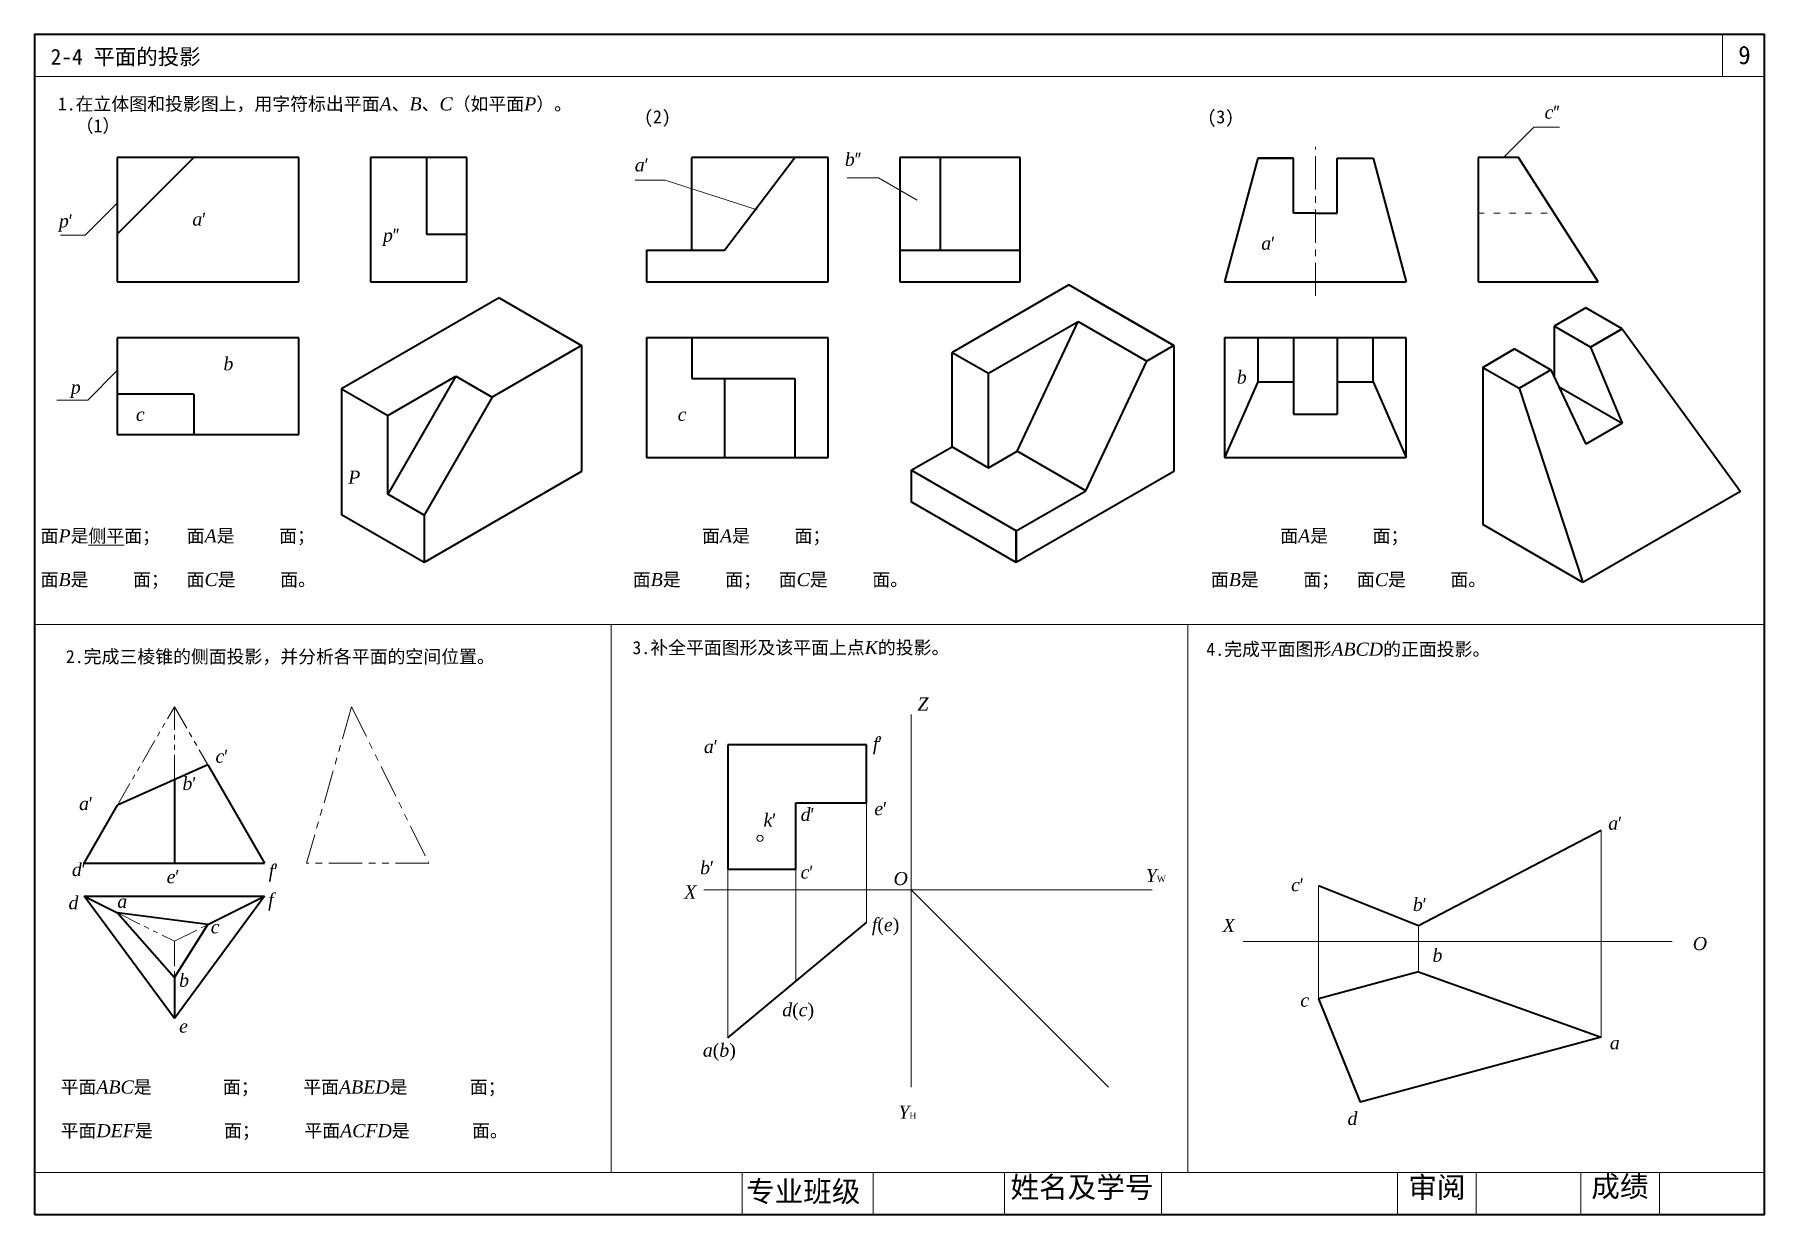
# Model space of a CAD drawing. Header units: millimetres. Extents: x 20 to 350, y 18 to 243.
import ezdxf

# ---------------------------------------------------------------- set-up
doc = ezdxf.new("R2010")
doc.units = ezdxf.units.MM
for name, pattern in [('ACAD_ISO03W100', [30, 12, -18]), ('CENTER', [50.8, 31.75, -6.35, 6.35, -6.35]), ('PHANTOM2', [31.75, 15.875, -3.175, 3.175, -3.175, 3.175, -3.175])]:
    doc.linetypes.add(name, pattern=pattern)
doc.layers.get('0').update_dxf_attribs({"lineweight": 40})
for name, color, linetype, lineweight in [('双点画线', 7, 'PHANTOM2', 13), ('点画线', 7, 'CENTER', 13), ('粗线', 7, 'Continuous', 40), ('细线', 7, 'Continuous', 13), ('虚线', 7, 'ACAD_ISO03W100', 15)]:
    doc.layers.add(name, color=color, linetype=linetype, lineweight=lineweight)

msp = doc.modelspace()

# ---------------------------------------------------------------- linework, layer by layer
msp.add_lwpolyline([(19.89, 18.48), (349.89, 18.48), (349.89, 243.48), (19.89, 243.48)], close=True)
at = {"layer": '双点画线', "ltscale": 0.3}
for p, q in [((35.69, 96.5), (46.55, 115.3)), ((46.55, 115.3), (52.94, 104.22)), ((46.55, 101.36), (46.55, 115.3)), ((35.69, 75.97), (46.55, 70.56)), ((46.55, 70.56), (52.94, 73.75)), ((46.55, 70.56), (46.55, 63.68))]:
    msp.add_line(p, q, dxfattribs=at)
at = {"layer": '双点画线', "ltscale": 0.4}
for p, q in [((80.37, 115.3), (71.79, 85.49)), ((80.37, 115.3), (95.08, 85.49)), ((95.08, 85.49), (71.79, 85.49))]:
    msp.add_line(p, q, dxfattribs=at)
at = {"layer": '点画线', "ltscale": 0.2}
msp.add_line((264.24, 193.63), (264.24, 222.07), dxfattribs=at)
at = {"layer": '点画线'}
msp.add_line((260.07, 185.62), (260.07, 177.24), dxfattribs=at)
at = {"layer": '粗线'}
for p, q in [((70.27, 220.04), (35.63, 220.04)), ((35.63, 220.04), (35.63, 196.31)), ((35.63, 205.43), (50.24, 220.04)), ((70.27, 196.31), (70.27, 220.04)), ((83.96, 220.04), (83.96, 196.31)), ((102.35, 220.04), (83.96, 220.04)), ((94.65, 220.04), (94.65, 205.43)), ((102.35, 196.31), (102.35, 220.04)), ((171.27, 220.04), (145.26, 220.04)), ((145.26, 202.34), (145.26, 220.04)), ((151.5, 202.34), (164.94, 220.04)), ((171.27, 196.31), (171.27, 220.04)), ((184.96, 220.04), (184.96, 196.31)), ((207.88, 220.04), (184.96, 220.04)), ((192.68, 202.34), (192.68, 220.04)), ((207.88, 196.31), (207.88, 220.04)), ((253.24, 219.89), (246.92, 196.31)), ((260.07, 219.89), (253.24, 219.89)), ((253.24, 219.89), (260.07, 219.89)), ((260.07, 209.45), (260.07, 219.89)), ((268.4, 209.45), (268.4, 219.89)), ((268.4, 219.89), (275.24, 219.89)), ((275.24, 219.89), (281.56, 196.31)), ((302.97, 220.04), (295.25, 220.04)), ((295.25, 220.04), (295.25, 196.31)), ((318.17, 196.31), (302.97, 220.04)), ((264.24, 209.45), (260.07, 209.45)), ((264.24, 209.45), (268.4, 209.45)), ((94.65, 205.43), (102.35, 205.43)), ((136.62, 202.34), (136.62, 196.31)), ((136.62, 202.34), (151.5, 202.34)), ((184.96, 202.34), (207.88, 202.34)), ((35.63, 196.31), (70.27, 196.31)), ((83.96, 196.31), (102.35, 196.31)), ((136.62, 196.31), (171.27, 196.31)), ((184.96, 196.31), (207.88, 196.31)), ((217.2, 195.73), (194.94, 182.88)), ((237.21, 184.18), (217.2, 195.73)), ((246.92, 196.31), (281.56, 196.31)), ((295.25, 196.31), (318.17, 196.31)), ((108.51, 193.26), (78.45, 175.91)), ((108.51, 193.26), (124.24, 184.18)), ((221.48, 193.26), (237.21, 184.18)), ((201.87, 178.88), (219, 188.77)), ((207.33, 164.03), (219, 188.77)), ((219, 188.77), (232.08, 181.22)), ((315.82, 191.38), (309.76, 187.88)), ((322.75, 187.38), (315.82, 191.38)), ((35.63, 185.62), (35.63, 167.24)), ((70.27, 185.62), (35.63, 185.62)), ((70.27, 167.24), (70.27, 185.62)), ((171.27, 185.62), (136.62, 185.62)), ((136.62, 185.62), (136.62, 167.24)), ((136.62, 185.62), (136.62, 162.8)), ((145.26, 185.62), (145.26, 177.9)), ((171.27, 167.24), (171.27, 185.62)), ((171.27, 162.8), (171.27, 185.62)), ((281.56, 185.62), (246.92, 185.62)), ((246.92, 185.62), (246.92, 162.8)), ((246.92, 185.62), (246.92, 167.24)), ((253.24, 185.62), (253.24, 177.24)), ((260.07, 185.62), (260.07, 171.12)), ((268.4, 185.62), (268.4, 171.12)), ((275.24, 177.24), (275.24, 185.62)), ((281.56, 162.8), (281.56, 185.62)), ((281.56, 167.24), (281.56, 185.62)), ((316.69, 183.88), (309.76, 187.88)), ((309.76, 187.88), (309.76, 178.22)), ((322.75, 187.38), (316.69, 183.88)), ((316.69, 183.88), (322.75, 187.38)), ((322.75, 187.38), (345.33, 156.34)), ((124.24, 184.18), (107.17, 174.33)), ((124.24, 184.18), (124.24, 160.18)), ((124.24, 184.18), (124.24, 160.18)), ((194.94, 164.88), (194.94, 182.88)), ((194.94, 182.88), (201.87, 178.88)), ((237.21, 184.18), (232.08, 181.22)), ((237.21, 184.18), (237.21, 160.18)), ((237.21, 184.18), (237.21, 160.18)), ((296.16, 180.02), (302.22, 183.52)), ((302.22, 183.52), (296.16, 180.02)), ((302.22, 183.52), (309.15, 179.52)), ((316.69, 183.88), (322.75, 169.38)), ((87.25, 170.83), (100.24, 178.33)), ((100.24, 178.33), (87.25, 155.83)), ((100.24, 178.33), (107.17, 174.33)), ((201.87, 160.88), (201.87, 178.88)), ((220.41, 156.48), (232.08, 181.22)), ((296.16, 180.02), (303.08, 176.02)), ((296.16, 180.02), (303.08, 176.02)), ((296.16, 180.02), (296.16, 175.02)), ((303.08, 176.02), (309.15, 179.52)), ((309.15, 179.52), (315.82, 165.38)), ((50.24, 174.93), (35.63, 174.93)), ((50.24, 174.93), (50.24, 167.24)), ((78.45, 175.91), (87.25, 170.83)), ((78.45, 175.91), (78.45, 151.91)), ((145.26, 177.9), (164.94, 177.9)), ((151.5, 177.9), (151.5, 162.8)), ((164.94, 177.9), (164.94, 162.8)), ((253.24, 177.24), (246.92, 162.8)), ((253.24, 177.24), (260.07, 177.24)), ((268.4, 177.24), (275.24, 177.24)), ((275.24, 177.24), (281.56, 162.8)), ((296.16, 175.02), (296.16, 150.02)), ((303.08, 176.02), (315.27, 138.99)), ((310.63, 176.37), (322.75, 169.38)), ((107.17, 174.33), (94.18, 151.83)), ((87.25, 155.83), (87.25, 170.83)), ((260.07, 171.12), (268.4, 171.12)), ((322.75, 169.38), (315.82, 165.38)), ((35.63, 167.24), (70.27, 167.24)), ((136.62, 162.8), (171.27, 162.8)), ((187.14, 160.38), (194.94, 164.88)), ((194.94, 164.88), (201.87, 160.88)), ((201.87, 160.88), (207.33, 164.03)), ((220.41, 156.48), (207.33, 164.03)), ((246.92, 162.8), (281.56, 162.8)), ((124.24, 160.18), (94.18, 142.83)), ((187.14, 160.38), (187.14, 154.38)), ((207.15, 148.83), (187.14, 160.38)), ((237.21, 160.18), (207.15, 142.83)), ((94.18, 151.83), (87.25, 155.83)), ((207.15, 148.83), (220.41, 156.48)), ((345.33, 156.34), (315.27, 138.99)), ((94.18, 142.83), (78.45, 151.91)), ((94.18, 151.83), (94.18, 142.83)), ((207.15, 142.83), (187.14, 154.38)), ((207.15, 148.83), (207.15, 142.83)), ((207.15, 142.83), (207.15, 148.83)), ((315.27, 138.99), (296.16, 150.02)), ((178.58, 108), (152.13, 108)), ((152.13, 108), (152.13, 84.33)), ((178.58, 96.99), (178.58, 108)), ((52.94, 104.22), (35.69, 96.5)), ((52.94, 104.22), (63.76, 85.49)), ((46.55, 101.36), (46.55, 85.49)), ((29.33, 85.49), (35.69, 96.5)), ((165.08, 84.33), (165.08, 96.99)), ((165.08, 96.99), (178.58, 96.99)), ((318.75, 91.67), (283.92, 73.51)), ((29.33, 85.49), (63.76, 85.49)), ((152.13, 84.33), (165.08, 84.33)), ((283.92, 73.51), (264.79, 81.14)), ((29.33, 79.14), (63.76, 79.14)), ((46.55, 55.85), (29.33, 79.14)), ((29.33, 79.14), (35.69, 75.97)), ((35.69, 75.97), (46.55, 63.68)), ((52.94, 73.75), (35.69, 75.97)), ((63.76, 79.14), (46.55, 55.85)), ((52.94, 73.75), (63.76, 79.14)), ((46.55, 63.68), (52.94, 73.75)), ((152.11, 52.14), (178.58, 74.15)), ((46.55, 63.68), (46.55, 55.85)), ((283.92, 64.73), (264.79, 59.56)), ((283.92, 64.73), (318.75, 52.3)), ((264.79, 59.56), (272.79, 39.89)), ((318.75, 52.3), (272.79, 39.89))]:
    msp.add_line(p, q, dxfattribs=at)
at = {"layer": '细线'}
for p, q in [((341.89, 235.48), (341.89, 243.48)), ((19.89, 235.48), (349.89, 235.48)), ((300.16, 220.13), (305.89, 225.85)), ((305.89, 225.85), (310.77, 225.85)), ((140.16, 215.74), (134.44, 215.74)), ((157.71, 210.03), (140.16, 215.74)), ((180.86, 216.19), (174.88, 216.19)), ((188.23, 211.93), (180.86, 216.19)), ((35.63, 211.32), (29.55, 205.24)), ((29.55, 205.24), (24.81, 205.24)), ((35.59, 179.33), (30.04, 173.78)), ((30.04, 173.78), (24.16, 173.78)), ((19.89, 130.98), (349.89, 130.98)), ((129.89, 130.98), (129.89, 26.48)), ((239.89, 130.98), (239.89, 26.48)), ((187.1, 80.36), (187.1, 113.81)), ((187.1, 113.81), (187.1, 42.72)), ((178.58, 96.99), (178.58, 74.15)), ((318.75, 52.3), (318.75, 91.67)), ((152.13, 84.33), (152.13, 52.15)), ((165.08, 84.33), (165.08, 62.92)), ((147.59, 80.36), (233.1, 80.36)), ((189.63, 80.36), (168.63, 80.36)), ((187.1, 80.36), (224.74, 42.72)), ((264.79, 59.56), (264.79, 81.14)), ((283.92, 64.73), (283.92, 73.51)), ((318.75, 73.51), (318.75, 52.3)), ((250.47, 70.5), (332.31, 70.5)), ((308.45, 70.5), (287.45, 70.5)), ((19.89, 26.48), (349.89, 26.48)), ((154.89, 18.48), (154.89, 26.48)), ((179.89, 18.48), (179.89, 26.48)), ((204.89, 18.48), (204.89, 26.48)), ((234.89, 18.48), (234.89, 26.48)), ((279.89, 18.48), (279.89, 26.48)), ((294.89, 18.48), (294.89, 26.48)), ((314.89, 18.48), (314.89, 26.48)), ((329.89, 18.48), (329.89, 26.48))]:
    msp.add_line(p, q, dxfattribs=at)
at = {"layer": '细线', "lineweight": 5}
for p, q in [((19.89, 235.48), (129.89, 235.48)), ((129.89, 235.48), (239.89, 235.48))]:
    msp.add_line(p, q, dxfattribs=at)
at = {"layer": '细线'}
msp.add_circle((158.26, 90.21), 0.6, dxfattribs=at)
at = {"layer": '虚线', "ltscale": 0.1}
msp.add_line((295.25, 209.45), (309.75, 209.45), dxfattribs=at)

# ---------------------------------------------------------------- texts
at = {"lineweight": 5, "char_height": 4, "attachment_point": 1}
for s, insert, width in [('{\\f仿宋_GB2312|b0|i0|c134|p49;专业班级}', (155.62, 24.85), 23.3701), ('{\\f仿宋_GB2312|b0|i0|c134|p49;姓名及学号}', (206.05, 25.65), 29.8443), ('{\\f仿宋_GB2312|b0|i0|c134|p49;审阅}', (281.95, 25.65), 13.7378), ('{\\f仿宋_GB2312|b0|i0|c134|p49;成绩}', (316.86, 25.82), 13.2641)]:
    msp.add_mtext(s, dxfattribs=dict(at, insert=insert, width=width))
at = {"layer": '粗线', "insert": (344.89, 241.34), "char_height": 3.5, "width": 6.2537, "attachment_point": 1}
msp.add_mtext('{\\fSimSun|b0|i0|c134|p2;9}', dxfattribs=at)
at = {"layer": '细线', "lineweight": 5, "width": 110, "attachment_point": 1}
for s, insert, char_height in [('{\\fSimHei|b0|i0|c134|p2;2-4 平面的投影}', (22.94, 240.75), 3), ('{\\fSimSun|b0|i0|c134|p2;1.在立体图和投影图上，用字符标出平面\\fTimes New Roman|b0|i1|c0|p18;A\\fSimSun|b0|i0|c134|p2;、\\fTimes New Roman|b0|i1|c0|p18;B\\fSimSun|b0|i0|c134|p2;、\\fTimes New Roman|b0|i1|c0|p18;C\\fSimSun|b0|i0|c134|p2;（如平面\\fTimes New Roman|b0|i1|c0|p18;P\\fSimSun|b0|i0|c134|p2;）。\\P  （1）}', (24.32, 231.51), 2.5), ('\\P{\\f宋体|b0|i0|c134|p2;(2)}', (136.16, 233.21), 2.5), ('\\P{\\f宋体|b0|i0|c134|p2;(3)}', (243.62, 233.21), 2.5), ('{\\fSimSun|b0|i0|c134|p2;2.完成三棱锥的侧面投影，并分析各平面的空间位置。}', (25.85, 126.11), 2.5), ('{\\fSimSun|b0|i0|c134|p2;3.补全平面图形及该平面上点\\fTimes New Roman|b0|i1|c0|p18;K\\fSimSun|b0|i0|c134|p2;的投影。}', (133.93, 127.82), 2.5), ('{\\fSimSun|b0|i0|c134|p2;4.完成平面图形\\fTimes New Roman|b0|i1|c0|p18;ABCD\\fSimSun|b0|i0|c134|p2;的正面投影。}', (243.42, 127.52), 2.5)]:
    msp.add_mtext(s, dxfattribs=dict(at, insert=insert, char_height=char_height))
at = {"layer": '细线', "char_height": 2.5, "attachment_point": 1}
for s, insert, width in [('{\\fTimes New Roman|b0|i1|c0|p18;c\\f幼圆|b0|i0|c134|p49;″}', (307.95, 229.94), 13.9023), ('{\\fTimes New Roman|b0|i1|c0|p18;a\\f幼圆|b0|i0|c134|p49;′}', (134.39, 219.88), 13.9023), ('{\\fTimes New Roman|b0|i1|c0|p18;b\\f幼圆|b0|i0|c134|p49;″}', (174.47, 220.94), 13.9023), ('{\\fTimes New Roman|b0|i1|c0|p18;p\\f幼圆|b0|i0|c134|p49;′}', (24.53, 209.21), 13.9023), ('{\\fTimes New Roman|b0|i1|c0|p18;a\\f幼圆|b0|i0|c134|p49;′}', (49.99, 209.54), 13.9023), ('{\\fTimes New Roman|b0|i1|c0|p18;p\\f幼圆|b0|i0|c134|p49;″}', (86.35, 206.47), 13.9023), ('{\\fTimes New Roman|b0|i1|c0|p18;a\\f幼圆|b0|i0|c134|p49;′}', (253.9, 204.94), 13.9023), ('{\\fTimes New Roman|b0|i1|c0|p18;b}', (55.92, 181.96), 13.9023), ('{\\fTimes New Roman|b0|i1|c0|p18;b}', (249.24, 179.41), 13.9023), ('{\\fTimes New Roman|b0|i1|c0|p18;p}', (26.8, 177.5), 13.9023), ('{\\fTimes New Roman|b0|i1|c0|p18;c}', (39.21, 172.31), 13.9023), ('{\\fTimes New Roman|b0|i1|c0|p18;c}', (142.58, 172.31), 13.9023), ('{\\fTimes New Roman|b0|i1|c0|p18;P}', (79.72, 160.33), 13.9023), ('{\\f宋体|b0|i0|c134|p2;面\\fTimes New Roman|b0|i1|c0|p18;P\\f宋体|b0|i0|c134|p2;是\\f仿宋_GB2312|b0|i0|c134|p49;\\L侧平\\f宋体|b0|i0|c134|p2;\\l面；   \\f宋体|b0|i0|c134|p18;面\\fTimes New Roman|b0|i1|c0|p18;A\\f宋体|b0|i0|c134|p18;是\\f宋体|b0|i0|c134|p2;\\L     \\l面；\\P\\P\\f宋体|b0|i0|c134|p18;面\\fTimes New Roman|b0|i1|c0|p18;B\\f宋体|b0|i0|c134|p2;是\\L     \\l面；  \\f宋体|b0|i0|c134|p18;面\\fTimes New Roman|b0|i1|c0|p18;C\\f宋体|b0|i0|c134|p2;是\\L     \\l面。}', (21.04, 149.13), 103.1997), ('{\\fTimes New Roman|b0|i1|c0|p18;              \\f宋体|b0|i0|c134|p18;面\\fTimes New Roman|b0|i1|c0|p18;A\\f宋体|b0|i0|c134|p18;是\\f宋体|b0|i0|c134|p2;\\L     \\l面；\\P \\P\\f宋体|b0|i0|c134|p18;面\\fTimes New Roman|b0|i1|c0|p18;B\\f宋体|b0|i0|c134|p2;是\\L     \\l面；  \\f宋体|b0|i0|c134|p18;面\\fTimes New Roman|b0|i1|c0|p18;C\\f宋体|b0|i0|c134|p2;是\\L     \\l面。}', (134.01, 149.13), 105.8796), ('{\\fTimes New Roman|b0|i1|c0|p18;              \\f宋体|b0|i0|c134|p18;面\\fTimes New Roman|b0|i1|c0|p18;A\\f宋体|b0|i0|c134|p18;是\\f宋体|b0|i0|c134|p2;\\L     \\l面；\\P \\P\\f宋体|b0|i0|c134|p18;面\\fTimes New Roman|b0|i1|c0|p18;B\\f宋体|b0|i0|c134|p2;是\\L     \\l面；  \\f宋体|b0|i0|c134|p18;面\\fTimes New Roman|b0|i1|c0|p18;C\\f宋体|b0|i0|c134|p2;是\\L     \\l面。}', (244.3, 149.13), 105.8796), ('{\\fTimes New Roman|b0|i1|c0|p18;Z}', (188.32, 117.07), 13.9023), ('{\\fTimes New Roman|b0|i1|c0|p18;a\\f幼圆|b0|i0|c134|p49;′}', (147.57, 108.95), 13.9023), ('{\\fTimes New Roman|b0|i1|c0|p18;f\\f幼圆|b0|i0|c134|p49;′}', (179.8, 109.5), 13.9023), ('{\\fTimes New Roman|b0|i1|c0|p18;c\\f幼圆|b0|i0|c134|p49;′}', (54.4, 107.11), 13.9023), ('{\\fTimes New Roman|b0|i1|c0|p18;b\\f幼圆|b0|i0|c134|p49;′}', (48.1, 101.91), 13.9023), ('{\\fTimes New Roman|b0|i1|c0|p18;a\\f幼圆|b0|i0|c134|p49;′}', (28.37, 98.08), 13.9023), ('{\\fTimes New Roman|b0|i1|c0|p18;d\\f幼圆|b0|i0|c134|p49;′}', (166.03, 96.01), 13.9023), ('{\\fTimes New Roman|b0|i1|c0|p18;e\\f幼圆|b0|i0|c134|p49;′}', (180.08, 97.11), 13.9023), ('{\\fTimes New Roman|b0|i1|c0|p18;k\\f幼圆|b0|i0|c134|p49;′}', (158.94, 94.94), 13.9023), ('{\\fTimes New Roman|b0|i1|c0|p18;a\\f幼圆|b0|i0|c134|p49;′}', (320.09, 94.33), 13.9023), ('{\\fTimes New Roman|b0|i1|c0|p18;b\\f幼圆|b0|i0|c134|p49;′}', (146.85, 85.86), 13.9023), ('{\\fTimes New Roman|b0|i1|c0|p18;d\\f幼圆|b0|i0|c134|p49;′}', (27, 85.49), 13.9023), ('{\\fTimes New Roman|b0|i1|c0|p18;e\\f幼圆|b0|i0|c134|p49;′}', (45.08, 84.13), 13.9023), ('{\\fTimes New Roman|b0|i1|c0|p18;f\\f幼圆|b0|i0|c134|p49;′}', (64.54, 85.22), 13.9023), ('{\\fTimes New Roman|b0|i1|c0|p18;c\\f幼圆|b0|i0|c134|p49;′}', (166.03, 85.01), 13.9023), ('{\\fTimes New Roman|b0|i1|c0|p18;O}', (183.75, 83.77), 13.9023), ('{\\fTimes New Roman|b0|i1|c0|p18;Y\\fTimes New Roman|b0|i0|c0|p18;\\H0.48x;W}', (231.89, 84.36), 13.9023), ('{\\fTimes New Roman|b0|i1|c0|p18;c\\f幼圆|b0|i0|c134|p49;′}', (259.6, 82.59), 13.9023), ('{\\fTimes New Roman|b0|i1|c0|p18;d}', (26.36, 79.17), 13.9023), ('{\\fTimes New Roman|b0|i1|c0|p18;f}', (64.44, 79.71), 13.9023), ('{\\fTimes New Roman|b0|i1|c0|p18;X}', (143.82, 81.21), 13.9023), ('{\\fTimes New Roman|b0|i1|c0|p18;a}', (35.67, 79.44), 13.9023), ('{\\fTimes New Roman|b0|i1|c0|p18;b\\f幼圆|b0|i0|c134|p49;′}', (282.83, 78.83), 13.9023), ('{\\fTimes New Roman|b0|i1|c0|p18;c}', (53.5, 74.57), 13.9023), ('{\\fTimes New Roman|b0|i1|c0|p18;f\\fTimes New Roman|b0|i0|c0|p18;(\\fTimes New Roman|b0|i1|c0|p18;e\\fTimes New Roman|b0|i0|c0|p18;)}', (179.61, 74.99), 13.9023), ('{\\fTimes New Roman|b0|i1|c0|p18;X}', (246.55, 74.84), 13.9023), ('{\\fTimes New Roman|b0|i1|c0|p18;O}', (336.22, 71.37), 13.9023), ('{\\fTimes New Roman|b0|i1|c0|p18;b}', (286.57, 69.15), 13.9023), ('{\\fTimes New Roman|b0|i1|c0|p18;b}', (47.46, 64.39), 13.9023), ('{\\fTimes New Roman|b0|i1|c0|p18;c}', (261.36, 60.58), 13.9023), ('{\\fTimes New Roman|b0|i1|c0|p18;d\\fTimes New Roman|b0|i0|c0|p18;(\\fTimes New Roman|b0|i1|c0|p18;c\\fTimes New Roman|b0|i0|c0|p18;)}', (162.52, 58.75), 13.9023), ('{\\fTimes New Roman|b0|i1|c0|p18;e}', (47.46, 55.63), 13.9023), ('{\\fTimes New Roman|b0|i1|c0|p18;a\\fTimes New Roman|b0|i0|c0|p18;(\\fTimes New Roman|b0|i1|c0|p18;b\\fTimes New Roman|b0|i0|c0|p18;)}', (147.37, 51.05), 13.9023), ('{\\fTimes New Roman|b0|i1|c0|p18;a}', (320.4, 52.46), 13.9023), ('{\\f宋体|b0|i0|c134|p2;平面\\fTimes New Roman|b0|i1|c0|p18;ABC\\f宋体|b0|i0|c134|p2;是\\L        \\l面；     平面\\fTimes New Roman|b0|i1|c0|p18;ABED\\f宋体|b0|i0|c134|p2;是\\L       \\l面；\\P\\P\\f宋体|b0|i0|c134|p18;平面\\fTimes New Roman|b0|i1|c0|p18;DEF\\f宋体|b0|i0|c134|p18;是\\L        \\l面；     平面\\fTimes New Roman|b0|i1|c0|p18;ACFD\\f宋体|b0|i0|c134|p18;是\\L       \\l面。}', (24.85, 44.02), 103.4912), ('{\\fTimes New Roman|b0|i1|c0|p18;Y\\fTimes New Roman|b0|i0|c0|p18;\\H0.48x;H}', (184.69, 39.2), 13.9023), ('{\\fTimes New Roman|b0|i1|c0|p18;d}', (270.36, 38.02), 13.9023)]:
    msp.add_mtext(s, dxfattribs=dict(at, insert=insert, width=width))

doc.saveas('drawing.dxf')
